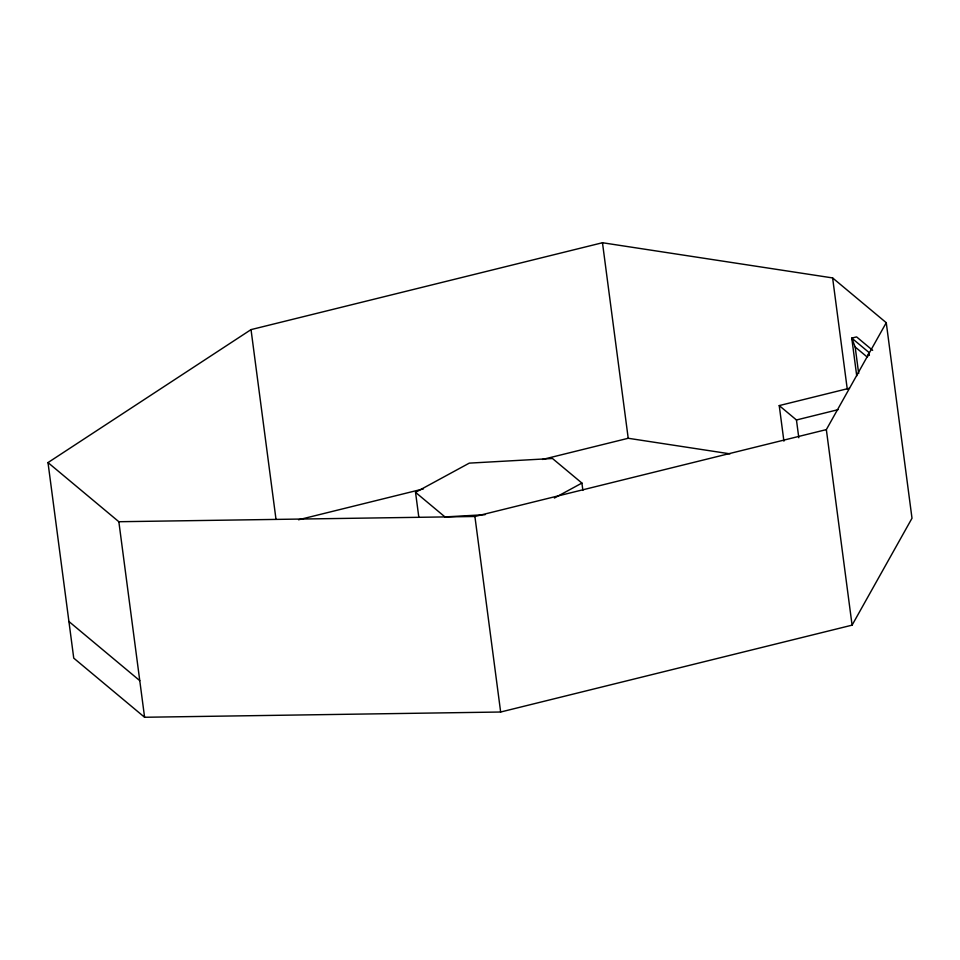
<?xml version="1.0" encoding="UTF-8"?>
<svg xmlns="http://www.w3.org/2000/svg" width="960" height="960" viewBox="0 0 960 960"><rect width="100%" height="100%" fill="white"/><g stroke="black" fill="none" stroke-linecap="round" stroke-linejoin="round"><path stroke-width="1.44" d="M856.728 375.912L851.76 338.1L868.98 352.476L867.348 357.156L855.18 347.004L851.76 338.1L856.584 336.9L872.664 350.328M852.084 625.152L826.344 429.612L886.26 322.704L832.62 277.932L602.472 242.736L251.028 329.616L48 462.588L73.74 658.128L144.588 717.264L500.652 712.02L852.084 625.152L912 518.244L886.26 322.704M418.824 517.248L415.536 492.336L469.284 463.128L552.468 458.496L581.916 483.072L582.876 490.392M554.388 498.036L581.916 483.072M298.56 519.768L423.444 488.892M542.532 459.456L628.212 438.276L730.008 453.84M783.912 441.168L779.232 405.588L849.468 388.224M779.232 405.588L796.452 419.976L838.032 409.692M48 462.588L118.848 521.724L474.9 516.48L826.344 429.612M485.088 514.68L444.984 516.924L415.536 492.336M68.916 621.504L139.764 680.64M868.98 352.476L869.364 355.38M855.18 347.004L858.672 373.5M832.62 277.932L847.248 389.028M796.452 419.976L798.804 437.76M602.472 242.736L628.212 438.276M474.9 516.48L500.652 712.02M251.028 329.616L275.988 519.228M118.848 521.724L144.588 717.264"/></g></svg>
